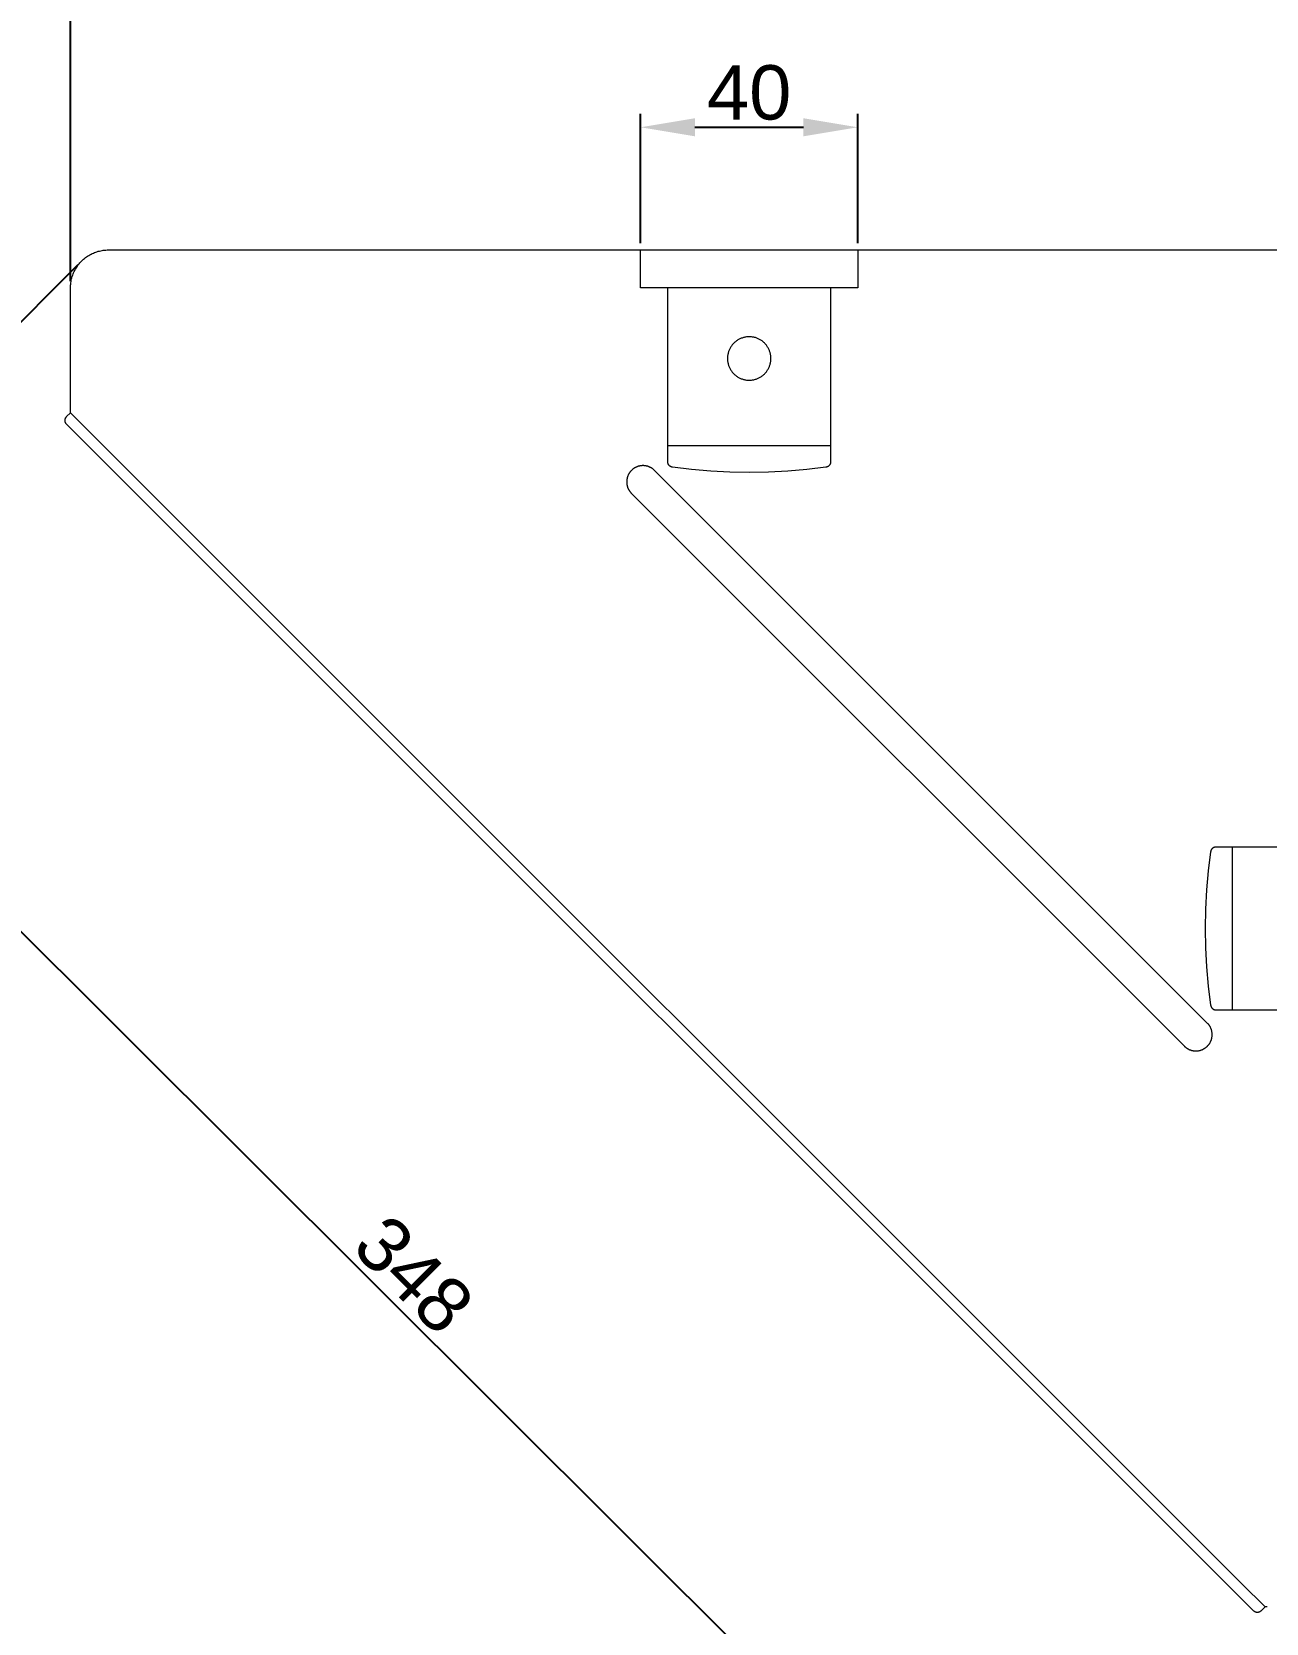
# Model space of a CAD drawing. Header units: millimetres. Extents: x 5343 to 5937, y -2661 to -1821.
# Drawn here: x 5463.4 to 5577.1, y -2054.2 to -1907.6 of the extents above; entities that cross this region are included whole.
import ezdxf

# ---------------------------------------------------------------- set-up
doc = ezdxf.new("R2010")
doc.units = ezdxf.units.MM
doc.header["$LTSCALE"] = 0.1
doc.layers.add('DIM', color=3, linetype='Continuous', lineweight=13)
doc.styles.get("Standard").update_dxf_attribs({"font": 'arial.ttf'})
doc.dimstyles.new('ISO-25', dxfattribs={"dimtxt": 2.5, "dimasz": 2.5, "dimexe": 1.25, "dimexo": 0.625, "dimtad": 1, "dimlfac": 5, "dimtxsty": 'Standard', "dimcen": 2.5, "dimadec": 0, "dimazin": 0, "dimtfac": 1, "dimtmove": 0, "dimatfit": 3, "dimfxl": 0, "dimarcsym": 0})

# ---------------------------------------------------------------- blocks, each defined once
blk = doc.blocks.new('*D93')
at = {"layer": 'Defpoints', "color": 0}
for p in [(5592, -1903.55), (5467, -1931.22), (5592, -1931.22)]:
    blk.add_point(p, dxfattribs=at)
at = {"layer": 'DIM', "color": 0, "lineweight": -2}
for p, q in [((5467, -1930.59), (5467, -1902.3)), ((5592, -1930.59), (5592, -1902.3)), ((5472, -1903.55), (5587, -1903.55))]:
    blk.add_line(p, q, dxfattribs=at)
at = {"layer": 'DIM', "color": 0}
for points in [[(5472, -1902.72), (5472, -1904.38), (5467, -1903.55)], [(5587, -1902.72), (5587, -1904.38), (5592, -1903.55)]]:
    blk.add_solid(points, dxfattribs=at)
at = {"layer": 'DIM', "color": 0, "insert": (5529.5, -1900.37), "char_height": 5, "attachment_point": 5}
blk.add_mtext('250', dxfattribs=at)
blk = doc.blocks.new('*D94')
at = {"layer": 'Defpoints', "color": 0}
for p in [(5539.5, -1916.42), (5519.5, -1927.72), (5539.5, -1927.72)]:
    blk.add_point(p, dxfattribs=at)
at = {"layer": 'DIM', "color": 0, "lineweight": -2}
for p, q in [((5519.5, -1927.09), (5519.5, -1915.17)), ((5539.5, -1927.09), (5539.5, -1915.17)), ((5524.5, -1916.42), (5534.5, -1916.42))]:
    blk.add_line(p, q, dxfattribs=at)
at = {"layer": 'DIM', "color": 0}
for points in [[(5524.5, -1915.59), (5524.5, -1917.25), (5519.5, -1916.42)], [(5534.5, -1915.59), (5534.5, -1917.25), (5539.5, -1916.42)]]:
    blk.add_solid(points, dxfattribs=at)
at = {"layer": 'DIM', "color": 0, "insert": (5529.5, -1913.24), "char_height": 5, "attachment_point": 5}
blk.add_mtext('40', dxfattribs=at)
blk = doc.blocks.new('*D97')
at = {"layer": 'Defpoints', "color": 0}
for p in [(5468.11, -1928.66), (5591.22, -2051.43), (5557.46, -2085.27)]:
    blk.add_point(p, dxfattribs=at)
at = {"layer": 'DIM', "color": 0, "lineweight": -2}
for p, q in [((5467.67, -1929.1), (5433.48, -1963.39)), ((5437.9, -1966.04), (5553.92, -2081.74)), ((5590.78, -2051.87), (5556.58, -2086.16))]:
    blk.add_line(p, q, dxfattribs=at)
at = {"layer": 'DIM', "color": 0}
for points in [[(5438.49, -1965.45), (5437.31, -1966.63), (5434.36, -1962.51)], [(5554.51, -2081.15), (5553.33, -2082.33), (5557.46, -2085.27)]]:
    blk.add_solid(points, dxfattribs=at)
at = {"layer": 'DIM', "color": 0, "insert": (5498.63, -2022.11), "char_height": 5, "attachment_point": 5, "rotation": 315.0786}
blk.add_mtext('348', dxfattribs=at)

msp = doc.modelspace()

# ---------------------------------------------------------------- linework, layer by layer
at = {"layer": 'DIM', "color": 7}
for p, q in [((5467.789, -1929.009), (5467.866, -1928.917)), ((5467.866, -1928.917), (5467.946, -1928.828)), ((5467.946, -1928.828), (5468.029, -1928.743)), ((5468.029, -1928.743), (5468.115, -1928.659)), ((5468.115, -1928.659), (5468.203, -1928.579)), ((5468.203, -1928.579), (5468.295, -1928.502)), ((5468.295, -1928.502), (5468.389, -1928.429)), ((5468.389, -1928.429), (5468.485, -1928.358)), ((5468.485, -1928.358), (5468.584, -1928.291)), ((5468.584, -1928.291), (5468.685, -1928.227)), ((5468.685, -1928.227), (5468.788, -1928.167)), ((5468.788, -1928.167), (5468.893, -1928.11)), ((5468.893, -1928.11), (5469.001, -1928.057)), ((5469.001, -1928.057), (5469.109, -1928.007)), ((5469.109, -1928.007), (5469.22, -1927.961)), ((5469.22, -1927.961), (5469.332, -1927.919)), ((5469.332, -1927.919), (5469.445, -1927.881)), ((5469.445, -1927.881), (5469.559, -1927.847)), ((5469.559, -1927.847), (5469.675, -1927.817)), ((5469.675, -1927.817), (5469.792, -1927.791)), ((5469.792, -1927.791), (5469.909, -1927.768)), ((5469.909, -1927.768), (5470.027, -1927.75)), ((5470.027, -1927.75), (5470.146, -1927.736)), ((5470.146, -1927.736), (5470.265, -1927.726)), ((5470.265, -1927.726), (5470.384, -1927.719)), ((5470.384, -1927.719), (5470.504, -1927.717)), ((5470.504, -1927.717), (5588.504, -1927.717)), ((5519.504, -1931.217), (5519.504, -1927.717)), ((5519.504, -1927.717), (5539.504, -1927.717)), ((5539.504, -1927.717), (5539.504, -1931.217)), ((5467.077, -1930.505), (5467.103, -1930.389)), ((5467.103, -1930.389), (5467.133, -1930.273)), ((5467.133, -1930.273), (5467.168, -1930.159)), ((5467.168, -1930.159), (5467.206, -1930.045)), ((5467.206, -1930.045), (5467.248, -1929.933)), ((5467.248, -1929.933), (5467.293, -1929.823)), ((5467.293, -1929.823), (5467.343, -1929.714)), ((5467.343, -1929.714), (5467.396, -1929.607)), ((5467.396, -1929.607), (5467.453, -1929.502)), ((5467.453, -1929.502), (5467.513, -1929.399)), ((5467.513, -1929.399), (5467.577, -1929.298)), ((5467.577, -1929.298), (5467.644, -1929.199)), ((5467.644, -1929.199), (5467.715, -1929.103)), ((5467.715, -1929.103), (5467.789, -1929.009)), ((5467.004, -1931.217), (5467.006, -1931.098)), ((5467.004, -1942.51), (5467.004, -1931.217)), ((5467.006, -1931.098), (5467.012, -1930.979)), ((5467.012, -1930.979), (5467.022, -1930.859)), ((5467.022, -1930.859), (5467.036, -1930.741)), ((5467.036, -1930.741), (5467.055, -1930.623)), ((5467.055, -1930.623), (5467.077, -1930.505)), ((5539.504, -1931.217), (5519.504, -1931.217)), ((5522.004, -1945.717), (5522.004, -1931.217)), ((5537.004, -1931.217), (5537.004, -1945.717)), ((5528.083, -1936.309), (5528.035, -1936.359)), ((5528.083, -1936.309), (5528.035, -1936.359)), ((5528.133, -1936.261), (5528.083, -1936.309)), ((5528.133, -1936.261), (5528.083, -1936.309)), ((5528.184, -1936.214), (5528.133, -1936.261)), ((5528.184, -1936.214), (5528.133, -1936.261)), ((5528.237, -1936.169), (5528.184, -1936.214)), ((5528.237, -1936.169), (5528.184, -1936.214)), ((5528.292, -1936.126), (5528.237, -1936.169)), ((5528.292, -1936.126), (5528.237, -1936.169)), ((5528.348, -1936.085), (5528.292, -1936.126)), ((5528.348, -1936.085), (5528.292, -1936.126)), ((5528.405, -1936.046), (5528.348, -1936.085)), ((5528.405, -1936.046), (5528.348, -1936.085)), ((5528.464, -1936.009), (5528.405, -1936.046)), ((5528.464, -1936.009), (5528.405, -1936.046)), ((5528.524, -1935.974), (5528.464, -1936.009)), ((5528.524, -1935.974), (5528.464, -1936.009)), ((5528.585, -1935.941), (5528.524, -1935.974)), ((5528.585, -1935.941), (5528.524, -1935.974)), ((5528.647, -1935.91), (5528.585, -1935.941)), ((5528.647, -1935.91), (5528.585, -1935.941)), ((5528.71, -1935.881), (5528.647, -1935.91)), ((5528.71, -1935.881), (5528.647, -1935.91)), ((5528.775, -1935.855), (5528.71, -1935.881)), ((5528.775, -1935.855), (5528.71, -1935.881)), ((5528.84, -1935.831), (5528.775, -1935.855)), ((5528.84, -1935.831), (5528.775, -1935.855)), ((5528.906, -1935.809), (5528.84, -1935.831)), ((5528.906, -1935.809), (5528.84, -1935.831)), ((5528.972, -1935.789), (5528.906, -1935.809)), ((5528.972, -1935.789), (5528.906, -1935.809)), ((5529.039, -1935.772), (5528.972, -1935.789)), ((5529.039, -1935.772), (5528.972, -1935.789)), ((5529.107, -1935.757), (5529.039, -1935.772)), ((5529.107, -1935.757), (5529.039, -1935.772)), ((5529.175, -1935.745), (5529.107, -1935.757)), ((5529.175, -1935.745), (5529.107, -1935.757)), ((5529.244, -1935.734), (5529.175, -1935.745)), ((5529.244, -1935.734), (5529.175, -1935.745)), ((5529.313, -1935.727), (5529.244, -1935.734)), ((5529.313, -1935.727), (5529.244, -1935.734)), ((5529.382, -1935.721), (5529.313, -1935.727)), ((5529.382, -1935.721), (5529.313, -1935.727)), ((5529.452, -1935.718), (5529.382, -1935.721)), ((5529.452, -1935.718), (5529.382, -1935.721)), ((5529.521, -1935.717), (5529.452, -1935.718)), ((5529.521, -1935.717), (5529.452, -1935.718)), ((5529.59, -1935.719), (5529.521, -1935.717)), ((5529.59, -1935.719), (5529.521, -1935.717)), ((5529.66, -1935.723), (5529.59, -1935.719)), ((5529.66, -1935.723), (5529.59, -1935.719)), ((5529.729, -1935.73), (5529.66, -1935.723)), ((5529.729, -1935.73), (5529.66, -1935.723)), ((5529.798, -1935.739), (5529.729, -1935.73)), ((5529.798, -1935.739), (5529.729, -1935.73)), ((5529.866, -1935.751), (5529.798, -1935.739)), ((5529.866, -1935.751), (5529.798, -1935.739)), ((5529.934, -1935.764), (5529.866, -1935.751)), ((5529.934, -1935.764), (5529.866, -1935.751)), ((5530.002, -1935.78), (5529.934, -1935.764)), ((5530.002, -1935.78), (5529.934, -1935.764)), ((5530.069, -1935.799), (5530.002, -1935.78)), ((5530.069, -1935.799), (5530.002, -1935.78)), ((5530.135, -1935.82), (5530.069, -1935.799)), ((5530.135, -1935.82), (5530.069, -1935.799)), ((5530.2, -1935.843), (5530.135, -1935.82)), ((5530.2, -1935.843), (5530.135, -1935.82)), ((5530.265, -1935.868), (5530.2, -1935.843)), ((5530.265, -1935.868), (5530.2, -1935.843)), ((5530.329, -1935.896), (5530.265, -1935.868)), ((5530.329, -1935.896), (5530.265, -1935.868)), ((5530.392, -1935.925), (5530.329, -1935.896)), ((5530.392, -1935.925), (5530.329, -1935.896)), ((5530.453, -1935.957), (5530.392, -1935.925)), ((5530.453, -1935.957), (5530.392, -1935.925)), ((5530.514, -1935.991), (5530.453, -1935.957)), ((5530.514, -1935.991), (5530.453, -1935.957)), ((5530.573, -1936.027), (5530.514, -1935.991)), ((5530.573, -1936.027), (5530.514, -1935.991)), ((5530.631, -1936.065), (5530.573, -1936.027)), ((5530.631, -1936.065), (5530.573, -1936.027)), ((5530.688, -1936.106), (5530.631, -1936.065)), ((5530.688, -1936.106), (5530.631, -1936.065)), ((5530.743, -1936.148), (5530.688, -1936.106)), ((5530.743, -1936.148), (5530.688, -1936.106)), ((5530.797, -1936.192), (5530.743, -1936.148)), ((5530.797, -1936.192), (5530.743, -1936.148)), ((5530.849, -1936.237), (5530.797, -1936.192)), ((5530.849, -1936.237), (5530.797, -1936.192)), ((5530.899, -1936.285), (5530.849, -1936.237)), ((5530.899, -1936.285), (5530.849, -1936.237)), ((5530.948, -1936.334), (5530.899, -1936.285)), ((5530.948, -1936.334), (5530.899, -1936.285)), ((5527.506, -1937.613), (5527.504, -1937.683)), ((5527.506, -1937.613), (5527.504, -1937.683)), ((5527.504, -1937.683), (5527.504, -1937.752)), ((5527.504, -1937.683), (5527.504, -1937.752)), ((5527.504, -1937.752), (5527.506, -1937.821)), ((5527.504, -1937.752), (5527.506, -1937.821)), ((5527.511, -1937.544), (5527.506, -1937.613)), ((5527.511, -1937.544), (5527.506, -1937.613)), ((5527.518, -1937.475), (5527.511, -1937.544)), ((5527.518, -1937.475), (5527.511, -1937.544)), ((5527.528, -1937.406), (5527.518, -1937.475)), ((5527.528, -1937.406), (5527.518, -1937.475)), ((5527.54, -1937.338), (5527.528, -1937.406)), ((5527.54, -1937.338), (5527.528, -1937.406)), ((5527.554, -1937.27), (5527.54, -1937.338)), ((5527.554, -1937.27), (5527.54, -1937.338)), ((5527.571, -1937.203), (5527.554, -1937.27)), ((5527.571, -1937.203), (5527.554, -1937.27)), ((5527.59, -1937.136), (5527.571, -1937.203)), ((5527.59, -1937.136), (5527.571, -1937.203)), ((5527.611, -1937.07), (5527.59, -1937.136)), ((5527.611, -1937.07), (5527.59, -1937.136)), ((5527.635, -1937.004), (5527.611, -1937.07)), ((5527.635, -1937.004), (5527.611, -1937.07)), ((5527.661, -1936.94), (5527.635, -1937.004)), ((5527.661, -1936.94), (5527.635, -1937.004)), ((5527.689, -1936.877), (5527.661, -1936.94)), ((5527.689, -1936.877), (5527.661, -1936.94)), ((5527.719, -1936.814), (5527.689, -1936.877)), ((5527.719, -1936.814), (5527.689, -1936.877)), ((5527.752, -1936.753), (5527.719, -1936.814)), ((5527.752, -1936.753), (5527.719, -1936.814)), ((5527.786, -1936.692), (5527.752, -1936.753)), ((5527.786, -1936.692), (5527.752, -1936.753)), ((5527.823, -1936.633), (5527.786, -1936.692)), ((5527.823, -1936.633), (5527.786, -1936.692)), ((5527.862, -1936.576), (5527.823, -1936.633)), ((5527.862, -1936.576), (5527.823, -1936.633)), ((5527.902, -1936.519), (5527.862, -1936.576)), ((5527.902, -1936.519), (5527.862, -1936.576)), ((5527.945, -1936.465), (5527.902, -1936.519)), ((5527.945, -1936.465), (5527.902, -1936.519)), ((5527.989, -1936.411), (5527.945, -1936.465)), ((5527.989, -1936.411), (5527.945, -1936.465)), ((5528.035, -1936.359), (5527.989, -1936.411)), ((5528.035, -1936.359), (5527.989, -1936.411)), ((5530.995, -1936.385), (5530.948, -1936.334)), ((5530.995, -1936.385), (5530.948, -1936.334)), ((5531.041, -1936.438), (5530.995, -1936.385)), ((5531.041, -1936.438), (5530.995, -1936.385)), ((5531.084, -1936.492), (5531.041, -1936.438)), ((5531.084, -1936.492), (5531.041, -1936.438)), ((5531.126, -1936.547), (5531.084, -1936.492)), ((5531.126, -1936.547), (5531.084, -1936.492)), ((5531.165, -1936.604), (5531.126, -1936.547)), ((5531.165, -1936.604), (5531.126, -1936.547)), ((5531.203, -1936.663), (5531.165, -1936.604)), ((5531.203, -1936.663), (5531.165, -1936.604)), ((5531.239, -1936.722), (5531.203, -1936.663)), ((5531.239, -1936.722), (5531.203, -1936.663)), ((5531.272, -1936.783), (5531.239, -1936.722)), ((5531.272, -1936.783), (5531.239, -1936.722)), ((5531.303, -1936.845), (5531.272, -1936.783)), ((5531.303, -1936.845), (5531.272, -1936.783)), ((5531.333, -1936.908), (5531.303, -1936.845)), ((5531.333, -1936.908), (5531.303, -1936.845)), ((5531.36, -1936.972), (5531.333, -1936.908)), ((5531.36, -1936.972), (5531.333, -1936.908)), ((5531.384, -1937.037), (5531.36, -1936.972)), ((5531.384, -1937.037), (5531.36, -1936.972)), ((5531.407, -1937.103), (5531.384, -1937.037)), ((5531.407, -1937.103), (5531.384, -1937.037)), ((5531.427, -1937.169), (5531.407, -1937.103)), ((5531.427, -1937.169), (5531.407, -1937.103)), ((5531.445, -1937.236), (5531.427, -1937.169)), ((5531.445, -1937.236), (5531.427, -1937.169)), ((5531.46, -1937.304), (5531.445, -1937.236)), ((5531.46, -1937.304), (5531.445, -1937.236)), ((5531.474, -1937.372), (5531.46, -1937.304)), ((5531.474, -1937.372), (5531.46, -1937.304)), ((5531.484, -1937.441), (5531.474, -1937.372)), ((5531.484, -1937.441), (5531.474, -1937.372)), ((5531.493, -1937.509), (5531.484, -1937.441)), ((5531.493, -1937.509), (5531.484, -1937.441)), ((5531.499, -1937.579), (5531.493, -1937.509)), ((5531.499, -1937.579), (5531.493, -1937.509)), ((5531.502, -1937.648), (5531.499, -1937.579)), ((5531.502, -1937.648), (5531.499, -1937.579)), ((5531.499, -1937.856), (5531.502, -1937.787)), ((5531.499, -1937.856), (5531.502, -1937.787)), ((5531.504, -1937.717), (5531.502, -1937.648)), ((5531.504, -1937.717), (5531.502, -1937.648)), ((5531.502, -1937.787), (5531.504, -1937.717)), ((5531.502, -1937.787), (5531.504, -1937.717)), ((5527.506, -1937.821), (5527.511, -1937.891)), ((5527.506, -1937.821), (5527.511, -1937.891)), ((5527.511, -1937.891), (5527.518, -1937.96)), ((5527.511, -1937.891), (5527.518, -1937.96)), ((5527.518, -1937.96), (5527.528, -1938.029)), ((5527.518, -1937.96), (5527.528, -1938.029)), ((5527.528, -1938.029), (5527.54, -1938.097)), ((5527.528, -1938.029), (5527.54, -1938.097)), ((5527.54, -1938.097), (5527.554, -1938.165)), ((5527.54, -1938.097), (5527.554, -1938.165)), ((5527.554, -1938.165), (5527.571, -1938.232)), ((5527.554, -1938.165), (5527.571, -1938.232)), ((5527.571, -1938.232), (5527.59, -1938.299)), ((5527.571, -1938.232), (5527.59, -1938.299)), ((5527.59, -1938.299), (5527.611, -1938.365)), ((5527.59, -1938.299), (5527.611, -1938.365)), ((5527.611, -1938.365), (5527.635, -1938.43)), ((5527.611, -1938.365), (5527.635, -1938.43)), ((5527.635, -1938.43), (5527.661, -1938.495)), ((5527.635, -1938.43), (5527.661, -1938.495)), ((5527.661, -1938.495), (5527.689, -1938.558)), ((5527.661, -1938.495), (5527.689, -1938.558)), ((5527.689, -1938.558), (5527.719, -1938.621)), ((5527.689, -1938.558), (5527.719, -1938.621)), ((5527.719, -1938.621), (5527.752, -1938.682)), ((5527.719, -1938.621), (5527.752, -1938.682)), ((5527.752, -1938.682), (5527.786, -1938.742)), ((5527.752, -1938.682), (5527.786, -1938.742)), ((5527.786, -1938.742), (5527.823, -1938.801)), ((5527.786, -1938.742), (5527.823, -1938.801)), ((5527.823, -1938.801), (5527.862, -1938.859)), ((5527.823, -1938.801), (5527.862, -1938.859)), ((5527.862, -1938.859), (5527.902, -1938.915)), ((5527.862, -1938.859), (5527.902, -1938.915)), ((5527.902, -1938.915), (5527.945, -1938.97)), ((5527.902, -1938.915), (5527.945, -1938.97)), ((5527.945, -1938.97), (5527.989, -1939.024)), ((5527.945, -1938.97), (5527.989, -1939.024)), ((5527.989, -1939.024), (5528.035, -1939.075)), ((5527.989, -1939.024), (5528.035, -1939.075)), ((5528.035, -1939.075), (5528.083, -1939.125)), ((5528.035, -1939.075), (5528.083, -1939.125)), ((5528.083, -1939.125), (5528.133, -1939.174)), ((5528.083, -1939.125), (5528.133, -1939.174)), ((5528.133, -1939.174), (5528.184, -1939.221)), ((5528.133, -1939.174), (5528.184, -1939.221)), ((5528.184, -1939.221), (5528.237, -1939.265)), ((5528.184, -1939.221), (5528.237, -1939.265)), ((5530.743, -1939.287), (5530.797, -1939.243)), ((5530.743, -1939.287), (5530.797, -1939.243)), ((5530.797, -1939.243), (5530.849, -1939.197)), ((5530.797, -1939.243), (5530.849, -1939.197)), ((5530.849, -1939.197), (5530.899, -1939.15)), ((5530.849, -1939.197), (5530.899, -1939.15)), ((5530.899, -1939.15), (5530.948, -1939.101)), ((5530.899, -1939.15), (5530.948, -1939.101)), ((5530.948, -1939.101), (5530.995, -1939.05)), ((5530.948, -1939.101), (5530.995, -1939.05)), ((5530.995, -1939.05), (5531.041, -1938.997)), ((5530.995, -1939.05), (5531.041, -1938.997)), ((5531.041, -1938.997), (5531.084, -1938.943)), ((5531.041, -1938.997), (5531.084, -1938.943)), ((5531.084, -1938.943), (5531.126, -1938.887)), ((5531.084, -1938.943), (5531.126, -1938.887)), ((5531.126, -1938.887), (5531.165, -1938.83)), ((5531.126, -1938.887), (5531.165, -1938.83)), ((5531.165, -1938.83), (5531.203, -1938.772)), ((5531.165, -1938.83), (5531.203, -1938.772)), ((5531.203, -1938.772), (5531.239, -1938.712)), ((5531.203, -1938.772), (5531.239, -1938.712)), ((5531.239, -1938.712), (5531.272, -1938.652)), ((5531.239, -1938.712), (5531.272, -1938.652)), ((5531.272, -1938.652), (5531.303, -1938.59)), ((5531.272, -1938.652), (5531.303, -1938.59)), ((5531.303, -1938.59), (5531.333, -1938.527)), ((5531.303, -1938.59), (5531.333, -1938.527)), ((5531.333, -1938.527), (5531.36, -1938.463)), ((5531.333, -1938.527), (5531.36, -1938.463)), ((5531.36, -1938.463), (5531.384, -1938.398)), ((5531.36, -1938.463), (5531.384, -1938.398)), ((5531.384, -1938.398), (5531.407, -1938.332)), ((5531.384, -1938.398), (5531.407, -1938.332)), ((5531.407, -1938.332), (5531.427, -1938.266)), ((5531.407, -1938.332), (5531.427, -1938.266)), ((5531.427, -1938.266), (5531.445, -1938.199)), ((5531.427, -1938.266), (5531.445, -1938.199)), ((5531.445, -1938.199), (5531.46, -1938.131)), ((5531.445, -1938.199), (5531.46, -1938.131)), ((5531.46, -1938.131), (5531.474, -1938.063)), ((5531.46, -1938.131), (5531.474, -1938.063)), ((5531.474, -1938.063), (5531.484, -1937.994)), ((5531.474, -1938.063), (5531.484, -1937.994)), ((5531.484, -1937.994), (5531.493, -1937.925)), ((5531.484, -1937.994), (5531.493, -1937.925)), ((5531.493, -1937.925), (5531.499, -1937.856)), ((5531.493, -1937.925), (5531.499, -1937.856)), ((5528.237, -1939.265), (5528.292, -1939.308)), ((5528.237, -1939.265), (5528.292, -1939.308)), ((5528.292, -1939.308), (5528.348, -1939.35)), ((5528.292, -1939.308), (5528.348, -1939.35)), ((5528.348, -1939.35), (5528.405, -1939.389)), ((5528.348, -1939.35), (5528.405, -1939.389)), ((5528.405, -1939.389), (5528.464, -1939.426)), ((5528.405, -1939.389), (5528.464, -1939.426)), ((5528.464, -1939.426), (5528.524, -1939.461)), ((5528.464, -1939.426), (5528.524, -1939.461)), ((5528.524, -1939.461), (5528.585, -1939.494)), ((5528.524, -1939.461), (5528.585, -1939.494)), ((5528.585, -1939.494), (5528.647, -1939.525)), ((5528.585, -1939.494), (5528.647, -1939.525)), ((5528.647, -1939.525), (5528.71, -1939.553)), ((5528.647, -1939.525), (5528.71, -1939.553)), ((5528.71, -1939.553), (5528.775, -1939.58)), ((5528.71, -1939.553), (5528.775, -1939.58)), ((5528.775, -1939.58), (5528.84, -1939.604)), ((5528.775, -1939.58), (5528.84, -1939.604)), ((5528.84, -1939.604), (5528.906, -1939.626)), ((5528.84, -1939.604), (5528.906, -1939.626)), ((5528.906, -1939.626), (5528.972, -1939.645)), ((5528.906, -1939.626), (5528.972, -1939.645)), ((5528.972, -1939.645), (5529.039, -1939.663)), ((5528.972, -1939.645), (5529.039, -1939.663)), ((5529.039, -1939.663), (5529.107, -1939.678)), ((5529.039, -1939.663), (5529.107, -1939.678)), ((5529.107, -1939.678), (5529.175, -1939.69)), ((5529.107, -1939.678), (5529.175, -1939.69)), ((5529.175, -1939.69), (5529.244, -1939.7)), ((5529.175, -1939.69), (5529.244, -1939.7)), ((5529.244, -1939.7), (5529.313, -1939.708)), ((5529.244, -1939.7), (5529.313, -1939.708)), ((5529.313, -1939.708), (5529.382, -1939.714)), ((5529.313, -1939.708), (5529.382, -1939.714)), ((5529.382, -1939.714), (5529.452, -1939.717)), ((5529.382, -1939.714), (5529.452, -1939.717)), ((5529.452, -1939.717), (5529.521, -1939.717)), ((5529.452, -1939.717), (5529.521, -1939.717)), ((5529.521, -1939.717), (5529.59, -1939.716)), ((5529.521, -1939.717), (5529.59, -1939.716)), ((5529.59, -1939.716), (5529.66, -1939.711)), ((5529.59, -1939.716), (5529.66, -1939.711)), ((5529.66, -1939.711), (5529.729, -1939.705)), ((5529.66, -1939.711), (5529.729, -1939.705)), ((5529.729, -1939.705), (5529.798, -1939.696)), ((5529.729, -1939.705), (5529.798, -1939.696)), ((5529.798, -1939.696), (5529.866, -1939.684)), ((5529.798, -1939.696), (5529.866, -1939.684)), ((5529.866, -1939.684), (5529.934, -1939.671)), ((5529.866, -1939.684), (5529.934, -1939.671)), ((5529.934, -1939.671), (5530.002, -1939.654)), ((5529.934, -1939.671), (5530.002, -1939.654)), ((5530.002, -1939.654), (5530.069, -1939.636)), ((5530.002, -1939.654), (5530.069, -1939.636)), ((5530.069, -1939.636), (5530.135, -1939.615)), ((5530.069, -1939.636), (5530.135, -1939.615)), ((5530.135, -1939.615), (5530.2, -1939.592)), ((5530.135, -1939.615), (5530.2, -1939.592)), ((5530.2, -1939.592), (5530.265, -1939.567)), ((5530.2, -1939.592), (5530.265, -1939.567)), ((5530.265, -1939.567), (5530.329, -1939.539)), ((5530.265, -1939.567), (5530.329, -1939.539)), ((5530.329, -1939.539), (5530.392, -1939.51)), ((5530.329, -1939.539), (5530.392, -1939.51)), ((5530.392, -1939.51), (5530.453, -1939.478)), ((5530.392, -1939.51), (5530.453, -1939.478)), ((5530.453, -1939.478), (5530.514, -1939.444)), ((5530.453, -1939.478), (5530.514, -1939.444)), ((5530.514, -1939.444), (5530.573, -1939.408)), ((5530.514, -1939.444), (5530.573, -1939.408)), ((5530.573, -1939.408), (5530.631, -1939.369)), ((5530.573, -1939.408), (5530.631, -1939.369)), ((5530.631, -1939.369), (5530.688, -1939.329)), ((5530.631, -1939.369), (5530.688, -1939.329)), ((5530.688, -1939.329), (5530.743, -1939.287)), ((5530.688, -1939.329), (5530.743, -1939.287)), ((5466.504, -1943.398), (5466.506, -1943.381)), ((5466.504, -1943.416), (5466.504, -1943.398)), ((5466.504, -1943.433), (5466.504, -1943.416)), ((5466.504, -1943.451), (5466.504, -1943.433)), ((5466.506, -1943.468), (5466.504, -1943.451)), ((5466.506, -1943.381), (5466.507, -1943.364)), ((5466.507, -1943.485), (5466.506, -1943.468)), ((5466.507, -1943.364), (5466.51, -1943.346)), ((5466.51, -1943.503), (5466.507, -1943.485)), ((5466.51, -1943.346), (5466.513, -1943.329)), ((5466.513, -1943.52), (5466.51, -1943.503)), ((5466.513, -1943.329), (5466.517, -1943.312)), ((5466.517, -1943.537), (5466.513, -1943.52)), ((5466.517, -1943.312), (5466.521, -1943.295)), ((5466.521, -1943.554), (5466.517, -1943.537)), ((5466.521, -1943.295), (5466.526, -1943.278)), ((5466.526, -1943.571), (5466.521, -1943.554)), ((5466.526, -1943.278), (5466.531, -1943.262)), ((5466.531, -1943.587), (5466.526, -1943.571)), ((5466.531, -1943.262), (5466.537, -1943.245)), ((5466.537, -1943.604), (5466.531, -1943.587)), ((5466.537, -1943.245), (5466.543, -1943.229)), ((5466.543, -1943.62), (5466.537, -1943.604)), ((5466.543, -1943.229), (5466.551, -1943.213)), ((5466.551, -1943.636), (5466.543, -1943.62)), ((5466.551, -1943.213), (5466.558, -1943.198)), ((5466.558, -1943.651), (5466.551, -1943.636)), ((5466.558, -1943.198), (5466.566, -1943.182)), ((5466.566, -1943.667), (5466.558, -1943.651)), ((5466.566, -1943.182), (5466.575, -1943.167)), ((5466.575, -1943.167), (5466.584, -1943.152)), ((5466.584, -1943.152), (5466.594, -1943.138)), ((5466.594, -1943.138), (5466.604, -1943.124)), ((5466.604, -1943.124), (5466.615, -1943.11)), ((5466.615, -1943.11), (5466.626, -1943.096)), ((5466.626, -1943.096), (5466.638, -1943.084)), ((5466.638, -1943.084), (5466.65, -1943.071)), ((5466.65, -1943.071), (5467.004, -1942.717)), ((5467.004, -1942.717), (5467.004, -1942.51)), ((5467.136, -1942.85), (5467.004, -1942.717)), ((5469.125, -1944.839), (5467.136, -1942.85)), ((5466.575, -1943.682), (5466.566, -1943.667)), ((5466.584, -1943.697), (5466.575, -1943.682)), ((5466.594, -1943.711), (5466.584, -1943.697)), ((5466.604, -1943.725), (5466.594, -1943.711)), ((5466.615, -1943.739), (5466.604, -1943.725)), ((5466.626, -1943.753), (5466.615, -1943.739)), ((5466.638, -1943.766), (5466.626, -1943.753)), ((5466.65, -1943.778), (5466.638, -1943.766)), ((5468.418, -1945.546), (5466.65, -1943.778)), ((5574.882, -2050.596), (5469.125, -1944.839)), ((5574.175, -2051.303), (5468.418, -1945.546)), ((5522.004, -1947.234), (5522.004, -1945.717)), ((5522.004, -1945.717), (5537.004, -1945.717)), ((5537.004, -1945.717), (5537.004, -1947.234)), ((5518.662, -1948.026), (5518.637, -1948.052)), ((5518.688, -1948.001), (5518.662, -1948.026)), ((5518.714, -1947.976), (5518.688, -1948.001)), ((5518.741, -1947.952), (5518.714, -1947.976)), ((5518.769, -1947.929), (5518.741, -1947.952)), ((5518.797, -1947.906), (5518.769, -1947.929)), ((5518.827, -1947.884), (5518.797, -1947.906)), ((5518.856, -1947.862), (5518.827, -1947.884)), ((5518.887, -1947.841), (5518.856, -1947.862)), ((5518.918, -1947.821), (5518.887, -1947.841)), ((5518.949, -1947.801), (5518.918, -1947.821)), ((5518.981, -1947.783), (5518.949, -1947.801)), ((5519.014, -1947.765), (5518.981, -1947.783)), ((5519.047, -1947.748), (5519.014, -1947.765)), ((5519.08, -1947.731), (5519.047, -1947.748)), ((5519.114, -1947.716), (5519.08, -1947.731)), ((5519.148, -1947.701), (5519.114, -1947.716)), ((5519.183, -1947.687), (5519.148, -1947.701)), ((5519.218, -1947.674), (5519.183, -1947.687)), ((5519.253, -1947.662), (5519.218, -1947.674)), ((5519.289, -1947.651), (5519.253, -1947.662)), ((5519.325, -1947.641), (5519.289, -1947.651)), ((5519.36, -1947.631), (5519.325, -1947.641)), ((5519.396, -1947.623), (5519.36, -1947.631)), ((5519.433, -1947.615), (5519.396, -1947.623)), ((5519.469, -1947.608), (5519.433, -1947.615)), ((5519.505, -1947.603), (5519.469, -1947.608)), ((5519.542, -1947.598), (5519.505, -1947.603)), ((5519.578, -1947.594), (5519.542, -1947.598)), ((5519.614, -1947.591), (5519.578, -1947.594)), ((5519.65, -1947.589), (5519.614, -1947.591)), ((5519.687, -1947.587), (5519.65, -1947.589)), ((5519.723, -1947.587), (5519.687, -1947.587)), ((5519.758, -1947.587), (5519.723, -1947.587)), ((5519.795, -1947.589), (5519.758, -1947.587)), ((5519.831, -1947.591), (5519.795, -1947.589)), ((5519.867, -1947.594), (5519.831, -1947.591)), ((5519.903, -1947.598), (5519.867, -1947.594)), ((5519.94, -1947.603), (5519.903, -1947.598)), ((5519.976, -1947.608), (5519.94, -1947.603)), ((5520.012, -1947.615), (5519.976, -1947.608)), ((5520.049, -1947.623), (5520.012, -1947.615)), ((5520.085, -1947.631), (5520.049, -1947.623)), ((5520.121, -1947.641), (5520.085, -1947.631)), ((5520.156, -1947.651), (5520.121, -1947.641)), ((5520.192, -1947.662), (5520.156, -1947.651)), ((5520.227, -1947.674), (5520.192, -1947.662)), ((5520.262, -1947.687), (5520.227, -1947.674)), ((5520.297, -1947.701), (5520.262, -1947.687)), ((5520.331, -1947.716), (5520.297, -1947.701)), ((5520.365, -1947.731), (5520.331, -1947.716)), ((5520.398, -1947.748), (5520.365, -1947.731)), ((5520.431, -1947.765), (5520.398, -1947.748)), ((5520.464, -1947.783), (5520.431, -1947.765)), ((5520.496, -1947.802), (5520.464, -1947.783)), ((5520.527, -1947.821), (5520.496, -1947.802)), ((5520.558, -1947.841), (5520.527, -1947.821)), ((5520.589, -1947.862), (5520.558, -1947.841)), ((5520.618, -1947.884), (5520.589, -1947.862)), ((5520.648, -1947.906), (5520.618, -1947.884)), ((5520.676, -1947.929), (5520.648, -1947.906)), ((5520.704, -1947.952), (5520.676, -1947.929)), ((5520.731, -1947.976), (5520.704, -1947.952)), ((5520.757, -1948.001), (5520.731, -1947.976)), ((5520.783, -1948.026), (5520.757, -1948.001)), ((5571.72, -1998.964), (5520.783, -1948.026)), ((5522.004, -1947.251), (5522.004, -1947.234)), ((5522.005, -1947.268), (5522.004, -1947.251)), ((5522.006, -1947.285), (5522.005, -1947.268)), ((5522.008, -1947.302), (5522.006, -1947.285)), ((5522.011, -1947.318), (5522.008, -1947.302)), ((5522.014, -1947.335), (5522.011, -1947.318)), ((5522.018, -1947.352), (5522.014, -1947.335)), ((5522.022, -1947.368), (5522.018, -1947.352)), ((5522.027, -1947.385), (5522.022, -1947.368)), ((5522.033, -1947.401), (5522.027, -1947.385)), ((5522.039, -1947.417), (5522.033, -1947.401)), ((5522.045, -1947.433), (5522.039, -1947.417)), ((5522.052, -1947.448), (5522.045, -1947.433)), ((5522.06, -1947.463), (5522.052, -1947.448)), ((5522.068, -1947.479), (5522.06, -1947.463)), ((5522.076, -1947.493), (5522.068, -1947.479)), ((5522.086, -1947.508), (5522.076, -1947.493)), ((5522.095, -1947.522), (5522.086, -1947.508)), ((5522.105, -1947.536), (5522.095, -1947.522)), ((5522.116, -1947.549), (5522.105, -1947.536)), ((5522.127, -1947.562), (5522.116, -1947.549)), ((5522.138, -1947.575), (5522.127, -1947.562)), ((5522.15, -1947.587), (5522.138, -1947.575)), ((5522.162, -1947.599), (5522.15, -1947.587)), ((5522.175, -1947.61), (5522.162, -1947.599)), ((5522.188, -1947.621), (5522.175, -1947.61)), ((5522.201, -1947.632), (5522.188, -1947.621)), ((5522.215, -1947.642), (5522.201, -1947.632)), ((5522.229, -1947.652), (5522.215, -1947.642)), ((5522.244, -1947.661), (5522.229, -1947.652)), ((5522.258, -1947.669), (5522.244, -1947.661)), ((5522.273, -1947.677), (5522.258, -1947.669)), ((5522.289, -1947.685), (5522.273, -1947.677)), ((5522.304, -1947.692), (5522.289, -1947.685)), ((5522.32, -1947.699), (5522.304, -1947.692)), ((5522.336, -1947.705), (5522.32, -1947.699)), ((5522.352, -1947.71), (5522.336, -1947.705)), ((5522.368, -1947.715), (5522.352, -1947.71)), ((5522.385, -1947.719), (5522.368, -1947.715)), ((5522.402, -1947.723), (5522.385, -1947.719)), ((5522.418, -1947.726), (5522.402, -1947.723)), ((5522.435, -1947.729), (5522.418, -1947.726)), ((5524.195, -1947.942), (5522.435, -1947.729)), ((5525.961, -1948.095), (5524.195, -1947.942)), ((5534.812, -1947.942), (5533.046, -1948.095)), ((5536.572, -1947.729), (5534.812, -1947.942)), ((5536.589, -1947.726), (5536.572, -1947.729)), ((5536.606, -1947.723), (5536.589, -1947.726)), ((5536.622, -1947.719), (5536.606, -1947.723)), ((5536.639, -1947.715), (5536.622, -1947.719)), ((5536.655, -1947.71), (5536.639, -1947.715)), ((5536.671, -1947.705), (5536.655, -1947.71)), ((5536.687, -1947.699), (5536.671, -1947.705)), ((5536.703, -1947.692), (5536.687, -1947.699)), ((5536.719, -1947.685), (5536.703, -1947.692)), ((5536.734, -1947.677), (5536.719, -1947.685)), ((5536.749, -1947.669), (5536.734, -1947.677)), ((5536.764, -1947.661), (5536.749, -1947.669)), ((5536.778, -1947.652), (5536.764, -1947.661)), ((5536.792, -1947.642), (5536.778, -1947.652)), ((5536.806, -1947.632), (5536.792, -1947.642)), ((5536.819, -1947.621), (5536.806, -1947.632)), ((5536.832, -1947.61), (5536.819, -1947.621)), ((5536.845, -1947.599), (5536.832, -1947.61)), ((5536.857, -1947.587), (5536.845, -1947.599)), ((5536.869, -1947.575), (5536.857, -1947.587)), ((5536.881, -1947.562), (5536.869, -1947.575)), ((5536.892, -1947.549), (5536.881, -1947.562)), ((5536.902, -1947.536), (5536.892, -1947.549)), ((5536.912, -1947.522), (5536.902, -1947.536)), ((5536.922, -1947.508), (5536.912, -1947.522)), ((5536.931, -1947.493), (5536.922, -1947.508)), ((5536.94, -1947.479), (5536.931, -1947.493)), ((5536.948, -1947.463), (5536.94, -1947.479)), ((5536.955, -1947.448), (5536.948, -1947.463)), ((5536.962, -1947.433), (5536.955, -1947.448)), ((5536.969, -1947.417), (5536.962, -1947.433)), ((5536.975, -1947.401), (5536.969, -1947.417)), ((5536.98, -1947.385), (5536.975, -1947.401)), ((5536.985, -1947.368), (5536.98, -1947.385)), ((5536.989, -1947.352), (5536.985, -1947.368)), ((5536.993, -1947.335), (5536.989, -1947.352)), ((5536.996, -1947.318), (5536.993, -1947.335)), ((5536.999, -1947.302), (5536.996, -1947.318)), ((5537.001, -1947.285), (5536.999, -1947.302)), ((5537.003, -1947.268), (5537.001, -1947.285)), ((5537.004, -1947.234), (5537.003, -1947.251)), ((5537.003, -1947.251), (5537.003, -1947.268)), ((5518.223, -1949.051), (5518.222, -1949.087)), ((5518.222, -1949.087), (5518.223, -1949.123)), ((5518.224, -1949.015), (5518.223, -1949.051)), ((5518.223, -1949.123), (5518.224, -1949.159)), ((5518.226, -1948.979), (5518.224, -1949.015)), ((5518.224, -1949.159), (5518.226, -1949.195)), ((5518.229, -1948.942), (5518.226, -1948.979)), ((5518.226, -1949.195), (5518.229, -1949.231)), ((5518.233, -1948.906), (5518.229, -1948.942)), ((5518.229, -1949.231), (5518.233, -1949.268)), ((5518.238, -1948.87), (5518.233, -1948.906)), ((5518.233, -1949.268), (5518.238, -1949.304)), ((5518.244, -1948.833), (5518.238, -1948.87)), ((5518.238, -1949.304), (5518.244, -1949.34)), ((5518.251, -1948.797), (5518.244, -1948.833)), ((5518.244, -1949.34), (5518.251, -1949.377)), ((5518.258, -1948.761), (5518.251, -1948.797)), ((5518.251, -1949.377), (5518.258, -1949.413)), ((5518.267, -1948.725), (5518.258, -1948.761)), ((5518.258, -1949.413), (5518.267, -1949.449)), ((5518.276, -1948.689), (5518.267, -1948.725)), ((5518.267, -1949.449), (5518.276, -1949.485)), ((5518.287, -1948.653), (5518.276, -1948.689)), ((5518.276, -1949.485), (5518.287, -1949.521)), ((5518.298, -1948.618), (5518.287, -1948.653)), ((5518.31, -1948.582), (5518.298, -1948.618)), ((5518.323, -1948.547), (5518.31, -1948.582)), ((5518.337, -1948.513), (5518.323, -1948.547)), ((5518.351, -1948.479), (5518.337, -1948.513)), ((5518.367, -1948.445), (5518.351, -1948.479)), ((5518.383, -1948.411), (5518.367, -1948.445)), ((5518.4, -1948.378), (5518.383, -1948.411)), ((5518.418, -1948.346), (5518.4, -1948.378)), ((5518.437, -1948.314), (5518.418, -1948.346)), ((5518.457, -1948.282), (5518.437, -1948.314)), ((5518.477, -1948.251), (5518.457, -1948.282)), ((5518.498, -1948.221), (5518.477, -1948.251)), ((5518.519, -1948.191), (5518.498, -1948.221)), ((5518.542, -1948.162), (5518.519, -1948.191)), ((5518.565, -1948.133), (5518.542, -1948.162)), ((5518.588, -1948.105), (5518.565, -1948.133)), ((5518.612, -1948.078), (5518.588, -1948.105)), ((5518.637, -1948.052), (5518.612, -1948.078)), ((5527.731, -1948.187), (5525.961, -1948.095)), ((5529.504, -1948.217), (5527.731, -1948.187)), ((5531.276, -1948.187), (5529.504, -1948.217)), ((5533.046, -1948.095), (5531.276, -1948.187)), ((5518.287, -1949.521), (5518.298, -1949.556)), ((5518.298, -1949.556), (5518.31, -1949.591)), ((5518.31, -1949.591), (5518.323, -1949.626)), ((5518.323, -1949.626), (5518.337, -1949.661)), ((5518.337, -1949.661), (5518.351, -1949.695)), ((5518.351, -1949.695), (5518.367, -1949.729)), ((5518.367, -1949.729), (5518.383, -1949.763)), ((5518.383, -1949.763), (5518.4, -1949.796)), ((5518.4, -1949.796), (5518.418, -1949.828)), ((5518.418, -1949.828), (5518.437, -1949.86)), ((5518.437, -1949.86), (5518.457, -1949.892)), ((5518.457, -1949.892), (5518.477, -1949.923)), ((5518.477, -1949.923), (5518.498, -1949.953)), ((5518.498, -1949.953), (5518.519, -1949.983)), ((5518.519, -1949.983), (5518.542, -1950.012)), ((5518.542, -1950.012), (5518.565, -1950.04)), ((5518.565, -1950.04), (5518.588, -1950.068)), ((5518.588, -1950.068), (5518.612, -1950.095)), ((5518.612, -1950.095), (5518.637, -1950.122)), ((5518.637, -1950.122), (5569.574, -2001.059)), ((5571.992, -1983.149), (5571.779, -1984.909)), ((5571.995, -1983.132), (5571.992, -1983.149)), ((5571.998, -1983.115), (5571.995, -1983.132)), ((5572.002, -1983.099), (5571.998, -1983.115)), ((5572.006, -1983.082), (5572.002, -1983.099)), ((5572.011, -1983.066), (5572.006, -1983.082)), ((5572.017, -1983.05), (5572.011, -1983.066)), ((5572.023, -1983.034), (5572.017, -1983.05)), ((5572.029, -1983.018), (5572.023, -1983.034)), ((5572.036, -1983.002), (5572.029, -1983.018)), ((5572.044, -1982.987), (5572.036, -1983.002)), ((5572.052, -1982.972), (5572.044, -1982.987)), ((5572.06, -1982.957), (5572.052, -1982.972)), ((5572.07, -1982.943), (5572.06, -1982.957)), ((5572.079, -1982.929), (5572.07, -1982.943)), ((5572.089, -1982.915), (5572.079, -1982.929)), ((5572.1, -1982.902), (5572.089, -1982.915)), ((5572.111, -1982.889), (5572.1, -1982.902)), ((5572.122, -1982.876), (5572.111, -1982.889)), ((5572.134, -1982.864), (5572.122, -1982.876)), ((5572.146, -1982.852), (5572.134, -1982.864)), ((5572.159, -1982.84), (5572.146, -1982.852)), ((5572.172, -1982.829), (5572.159, -1982.84)), ((5572.186, -1982.819), (5572.172, -1982.829)), ((5572.199, -1982.809), (5572.186, -1982.819)), ((5572.213, -1982.799), (5572.199, -1982.809)), ((5572.228, -1982.79), (5572.213, -1982.799)), ((5572.243, -1982.782), (5572.228, -1982.79)), ((5572.258, -1982.773), (5572.243, -1982.782)), ((5572.273, -1982.766), (5572.258, -1982.773)), ((5572.288, -1982.759), (5572.273, -1982.766)), ((5572.304, -1982.752), (5572.288, -1982.759)), ((5572.32, -1982.746), (5572.304, -1982.752)), ((5572.336, -1982.741), (5572.32, -1982.746)), ((5572.353, -1982.736), (5572.336, -1982.741)), ((5572.369, -1982.732), (5572.353, -1982.736)), ((5572.386, -1982.728), (5572.369, -1982.732)), ((5572.403, -1982.725), (5572.386, -1982.728)), ((5572.419, -1982.722), (5572.403, -1982.725)), ((5572.436, -1982.72), (5572.419, -1982.722)), ((5572.453, -1982.719), (5572.436, -1982.72)), ((5572.47, -1982.718), (5572.453, -1982.719)), ((5572.488, -1982.717), (5572.47, -1982.718)), ((5574.004, -1982.717), (5572.488, -1982.717)), ((5574.004, -1997.717), (5574.004, -1982.717)), ((5588.504, -1982.717), (5574.004, -1982.717)), ((5571.779, -1984.909), (5571.626, -1986.675)), ((5571.626, -1986.675), (5571.534, -1988.445)), ((5571.534, -1988.445), (5571.504, -1990.217)), ((5571.504, -1990.217), (5571.534, -1991.99)), ((5571.534, -1991.99), (5571.626, -1993.76)), ((5571.626, -1993.76), (5571.779, -1995.526)), ((5571.779, -1995.526), (5571.992, -1997.286)), ((5571.992, -1997.286), (5571.995, -1997.303)), ((5571.995, -1997.303), (5571.998, -1997.319)), ((5571.998, -1997.319), (5572.002, -1997.336)), ((5572.002, -1997.336), (5572.006, -1997.353)), ((5572.006, -1997.353), (5572.011, -1997.369)), ((5572.011, -1997.369), (5572.017, -1997.385)), ((5572.017, -1997.385), (5572.023, -1997.401)), ((5572.023, -1997.401), (5572.029, -1997.417)), ((5572.029, -1997.417), (5572.036, -1997.432)), ((5572.036, -1997.432), (5572.044, -1997.448)), ((5572.044, -1997.448), (5572.052, -1997.463)), ((5572.052, -1997.463), (5572.06, -1997.477)), ((5572.06, -1997.477), (5572.07, -1997.492)), ((5572.07, -1997.492), (5572.079, -1997.506)), ((5572.079, -1997.506), (5572.089, -1997.52)), ((5572.089, -1997.52), (5572.1, -1997.533)), ((5572.1, -1997.533), (5572.111, -1997.546)), ((5572.111, -1997.546), (5572.122, -1997.559)), ((5572.122, -1997.559), (5572.134, -1997.571)), ((5572.134, -1997.571), (5572.146, -1997.583)), ((5572.146, -1997.583), (5572.159, -1997.594)), ((5572.159, -1997.594), (5572.172, -1997.605)), ((5572.172, -1997.605), (5572.186, -1997.616)), ((5572.186, -1997.616), (5572.199, -1997.626)), ((5572.199, -1997.626), (5572.213, -1997.636)), ((5572.213, -1997.636), (5572.228, -1997.645)), ((5572.228, -1997.645), (5572.243, -1997.653)), ((5572.243, -1997.653), (5572.258, -1997.661)), ((5572.258, -1997.661), (5572.273, -1997.669)), ((5572.273, -1997.669), (5572.288, -1997.676)), ((5572.288, -1997.676), (5572.304, -1997.683)), ((5572.304, -1997.683), (5572.32, -1997.689)), ((5572.32, -1997.689), (5572.336, -1997.694)), ((5572.336, -1997.694), (5572.353, -1997.699)), ((5572.353, -1997.699), (5572.369, -1997.703)), ((5572.369, -1997.703), (5572.386, -1997.707)), ((5572.386, -1997.707), (5572.403, -1997.71)), ((5572.403, -1997.71), (5572.419, -1997.713)), ((5572.419, -1997.713), (5572.436, -1997.715)), ((5572.436, -1997.715), (5572.453, -1997.716)), ((5572.453, -1997.716), (5572.47, -1997.717)), ((5572.47, -1997.717), (5572.488, -1997.717)), ((5572.488, -1997.717), (5574.004, -1997.717)), ((5574.004, -1997.717), (5588.504, -1997.717)), ((5571.745, -1998.99), (5571.72, -1998.964)), ((5571.769, -1999.017), (5571.745, -1998.99)), ((5571.792, -1999.045), (5571.769, -1999.017)), ((5571.815, -1999.074), (5571.792, -1999.045)), ((5571.837, -1999.103), (5571.815, -1999.074)), ((5571.859, -1999.132), (5571.837, -1999.103)), ((5571.88, -1999.163), (5571.859, -1999.132)), ((5571.9, -1999.194), (5571.88, -1999.163)), ((5571.92, -1999.225), (5571.9, -1999.194)), ((5571.938, -1999.257), (5571.92, -1999.225)), ((5571.956, -1999.29), (5571.938, -1999.257)), ((5571.973, -1999.323), (5571.956, -1999.29)), ((5571.99, -1999.356), (5571.973, -1999.323)), ((5571.88, -2000.834), (5571.9, -2000.803)), ((5571.9, -2000.803), (5571.92, -2000.772)), ((5571.92, -2000.772), (5571.938, -2000.74)), ((5571.938, -2000.74), (5571.956, -2000.707)), ((5571.956, -2000.707), (5571.973, -2000.674)), ((5571.973, -2000.674), (5571.99, -2000.641)), ((5572.005, -1999.39), (5571.99, -1999.356)), ((5571.99, -2000.641), (5572.005, -2000.607)), ((5572.02, -1999.425), (5572.005, -1999.39)), ((5572.005, -2000.607), (5572.02, -2000.573)), ((5572.034, -1999.459), (5572.02, -1999.425)), ((5572.02, -2000.573), (5572.034, -2000.538)), ((5572.047, -1999.494), (5572.034, -1999.459)), ((5572.034, -2000.538), (5572.047, -2000.503)), ((5572.059, -1999.529), (5572.047, -1999.494)), ((5572.047, -2000.503), (5572.059, -2000.468)), ((5572.07, -1999.565), (5572.059, -1999.529)), ((5572.059, -2000.468), (5572.07, -2000.432)), ((5572.081, -1999.601), (5572.07, -1999.565)), ((5572.07, -2000.432), (5572.081, -2000.397)), ((5572.09, -1999.636), (5572.081, -1999.601)), ((5572.081, -2000.397), (5572.09, -2000.361)), ((5572.098, -1999.673), (5572.09, -1999.636)), ((5572.09, -2000.361), (5572.098, -2000.325)), ((5572.106, -1999.709), (5572.098, -1999.673)), ((5572.098, -2000.325), (5572.106, -2000.288)), ((5572.113, -1999.745), (5572.106, -1999.709)), ((5572.106, -2000.288), (5572.113, -2000.252)), ((5572.118, -1999.781), (5572.113, -1999.745)), ((5572.113, -2000.252), (5572.118, -2000.216)), ((5572.123, -1999.818), (5572.118, -1999.781)), ((5572.118, -2000.216), (5572.123, -2000.179)), ((5572.127, -1999.854), (5572.123, -1999.818)), ((5572.123, -2000.179), (5572.127, -2000.143)), ((5572.13, -1999.89), (5572.127, -1999.854)), ((5572.127, -2000.143), (5572.13, -2000.107)), ((5572.133, -1999.927), (5572.13, -1999.89)), ((5572.13, -2000.107), (5572.133, -2000.071)), ((5572.134, -1999.963), (5572.133, -1999.927)), ((5572.133, -2000.071), (5572.134, -2000.035)), ((5572.134, -1999.999), (5572.134, -1999.963)), ((5572.134, -2000.035), (5572.134, -1999.999)), ((5569.574, -2001.059), (5569.599, -2001.084)), ((5569.599, -2001.084), (5569.626, -2001.109)), ((5569.626, -2001.109), (5569.653, -2001.133)), ((5569.653, -2001.133), (5569.681, -2001.157)), ((5569.681, -2001.157), (5569.709, -2001.179)), ((5569.709, -2001.179), (5569.738, -2001.202)), ((5569.738, -2001.202), (5569.768, -2001.223)), ((5569.768, -2001.223), (5569.798, -2001.244)), ((5569.798, -2001.244), (5569.829, -2001.264)), ((5569.829, -2001.264), (5569.861, -2001.284)), ((5569.861, -2001.284), (5569.893, -2001.303)), ((5569.893, -2001.303), (5569.926, -2001.321)), ((5569.926, -2001.321), (5569.959, -2001.338)), ((5569.959, -2001.338), (5569.992, -2001.354)), ((5569.992, -2001.354), (5570.026, -2001.37)), ((5570.026, -2001.37), (5570.06, -2001.384)), ((5570.06, -2001.384), (5570.095, -2001.398)), ((5570.095, -2001.398), (5570.13, -2001.411)), ((5570.13, -2001.411), (5570.165, -2001.423)), ((5570.165, -2001.423), (5570.201, -2001.435)), ((5570.201, -2001.435), (5570.236, -2001.445)), ((5570.236, -2001.445), (5570.272, -2001.454)), ((5570.272, -2001.454), (5570.308, -2001.463)), ((5570.308, -2001.463), (5570.344, -2001.47)), ((5570.344, -2001.47), (5570.381, -2001.477)), ((5570.381, -2001.477), (5570.417, -2001.483)), ((5570.417, -2001.483), (5570.453, -2001.488)), ((5570.453, -2001.488), (5570.49, -2001.492)), ((5570.49, -2001.492), (5570.526, -2001.495)), ((5570.526, -2001.495), (5570.562, -2001.497)), ((5570.562, -2001.497), (5570.598, -2001.498)), ((5570.598, -2001.498), (5570.634, -2001.499)), ((5570.634, -2001.499), (5570.67, -2001.498)), ((5570.67, -2001.498), (5570.706, -2001.497)), ((5570.706, -2001.497), (5570.743, -2001.495)), ((5570.743, -2001.495), (5570.779, -2001.492)), ((5570.779, -2001.492), (5570.815, -2001.488)), ((5570.815, -2001.488), (5570.851, -2001.483)), ((5570.851, -2001.483), (5570.888, -2001.477)), ((5570.888, -2001.477), (5570.924, -2001.47)), ((5570.924, -2001.47), (5570.96, -2001.463)), ((5570.96, -2001.463), (5570.996, -2001.454)), ((5570.996, -2001.454), (5571.032, -2001.445)), ((5571.032, -2001.445), (5571.068, -2001.435)), ((5571.068, -2001.435), (5571.103, -2001.423)), ((5571.103, -2001.423), (5571.139, -2001.411)), ((5571.139, -2001.411), (5571.174, -2001.398)), ((5571.174, -2001.398), (5571.208, -2001.384)), ((5571.208, -2001.384), (5571.243, -2001.37)), ((5571.243, -2001.37), (5571.276, -2001.354)), ((5571.276, -2001.354), (5571.31, -2001.338)), ((5571.31, -2001.338), (5571.343, -2001.321)), ((5571.343, -2001.321), (5571.375, -2001.303)), ((5571.375, -2001.303), (5571.408, -2001.284)), ((5571.408, -2001.284), (5571.439, -2001.264)), ((5571.439, -2001.264), (5571.47, -2001.244)), ((5571.47, -2001.244), (5571.5, -2001.223)), ((5571.5, -2001.223), (5571.53, -2001.202)), ((5571.53, -2001.202), (5571.559, -2001.179)), ((5571.559, -2001.179), (5571.588, -2001.157)), ((5571.588, -2001.157), (5571.616, -2001.133)), ((5571.616, -2001.133), (5571.643, -2001.109)), ((5571.643, -2001.109), (5571.669, -2001.084)), ((5571.669, -2001.084), (5571.695, -2001.059)), ((5571.695, -2001.059), (5571.72, -2001.034)), ((5571.72, -2001.034), (5571.745, -2001.007)), ((5571.745, -2001.007), (5571.769, -2000.98)), ((5571.769, -2000.98), (5571.792, -2000.952)), ((5571.792, -2000.952), (5571.815, -2000.924)), ((5571.815, -2000.924), (5571.837, -2000.894)), ((5571.837, -2000.894), (5571.859, -2000.865)), ((5571.859, -2000.865), (5571.88, -2000.834)), ((5577.004, -2052.717), (5574.882, -2050.596)), ((5575.943, -2053.071), (5574.175, -2051.303)), ((5575.956, -2053.083), (5575.943, -2053.071)), ((5575.969, -2053.095), (5575.956, -2053.083)), ((5575.982, -2053.106), (5575.969, -2053.095)), ((5575.996, -2053.117), (5575.982, -2053.106)), ((5576.01, -2053.127), (5575.996, -2053.117)), ((5576.024, -2053.137), (5576.01, -2053.127)), ((5576.039, -2053.146), (5576.024, -2053.137)), ((5576.054, -2053.155), (5576.039, -2053.146)), ((5576.07, -2053.163), (5576.054, -2053.155)), ((5576.085, -2053.171), (5576.07, -2053.163)), ((5576.101, -2053.178), (5576.085, -2053.171)), ((5576.117, -2053.184), (5576.101, -2053.178)), ((5576.134, -2053.19), (5576.117, -2053.184)), ((5576.15, -2053.196), (5576.134, -2053.19)), ((5576.167, -2053.2), (5576.15, -2053.196)), ((5576.184, -2053.205), (5576.167, -2053.2)), ((5576.201, -2053.208), (5576.184, -2053.205)), ((5576.218, -2053.211), (5576.201, -2053.208)), ((5576.236, -2053.214), (5576.218, -2053.211)), ((5576.253, -2053.215), (5576.236, -2053.214)), ((5576.27, -2053.217), (5576.253, -2053.215)), ((5576.288, -2053.217), (5576.27, -2053.217)), ((5576.305, -2053.217), (5576.288, -2053.217)), ((5576.323, -2053.217), (5576.305, -2053.217)), ((5576.34, -2053.215), (5576.323, -2053.217)), ((5576.358, -2053.214), (5576.34, -2053.215)), ((5576.375, -2053.211), (5576.358, -2053.214)), ((5576.392, -2053.208), (5576.375, -2053.211)), ((5576.409, -2053.205), (5576.392, -2053.208)), ((5576.426, -2053.2), (5576.409, -2053.205)), ((5576.443, -2053.196), (5576.426, -2053.2)), ((5576.459, -2053.19), (5576.443, -2053.196)), ((5576.476, -2053.184), (5576.459, -2053.19)), ((5576.492, -2053.178), (5576.476, -2053.184)), ((5576.508, -2053.171), (5576.492, -2053.178)), ((5576.524, -2053.163), (5576.508, -2053.171)), ((5576.539, -2053.155), (5576.524, -2053.163)), ((5576.554, -2053.146), (5576.539, -2053.155)), ((5576.569, -2053.137), (5576.554, -2053.146)), ((5576.583, -2053.127), (5576.569, -2053.137)), ((5576.598, -2053.117), (5576.583, -2053.127)), ((5576.611, -2053.106), (5576.598, -2053.117)), ((5576.625, -2053.095), (5576.611, -2053.106)), ((5576.638, -2053.083), (5576.625, -2053.095)), ((5576.65, -2053.071), (5576.638, -2053.083)), ((5577.004, -2052.717), (5576.65, -2053.071)), ((5577.211, -2052.717), (5577.004, -2052.717))]:
    msp.add_line(p, q, dxfattribs=at)

# ---------------------------------------------------------------- dimensions: what is measured, and where the dimension line sits
at = {"layer": 'DIM'}
for base, p1, p2, picture, middle in [((5592.004, -1903.549), (5467.004, -1931.217), (5592.004, -1931.217), '*D93', (5529.504, -1900.371)), ((5539.504, -1916.421), (5519.504, -1927.717), (5539.504, -1927.717), '*D94', (5529.504, -1913.244))]:
    dim = msp.add_linear_dim(base=base, p1=p1, p2=p2, dimstyle='ISO-25', override={"dimtxt": 5, "dimasz": 5, "dimdec": 1, "dimlfac": 2, "dimadec": 1, "dimtdec": 1, "dimfxl": 1.25, "dimtfill": 1}, dxfattribs=at)
    dim.commit()
    dim.dimension.update_dxf_attribs({"geometry": picture, "text_midpoint": middle})
dim = msp.add_linear_dim(base=(5557.463, -2085.275), p1=(5468.115, -1928.659), p2=(5591.219, -2051.426), angle=315.07858, text='348', dimstyle='ISO-25', override={"dimtxt": 5, "dimasz": 5, "dimdec": 1, "dimlfac": 2, "dimadec": 1, "dimtdec": 1, "dimfxl": 1.25, "dimtfill": 1}, dxfattribs=at)
dim.commit()
dim.dimension.update_dxf_attribs({"geometry": '*D97', "text_midpoint": (5496.386, -2024.365), "dimtype": 161})

doc.saveas('drawing.dxf')
